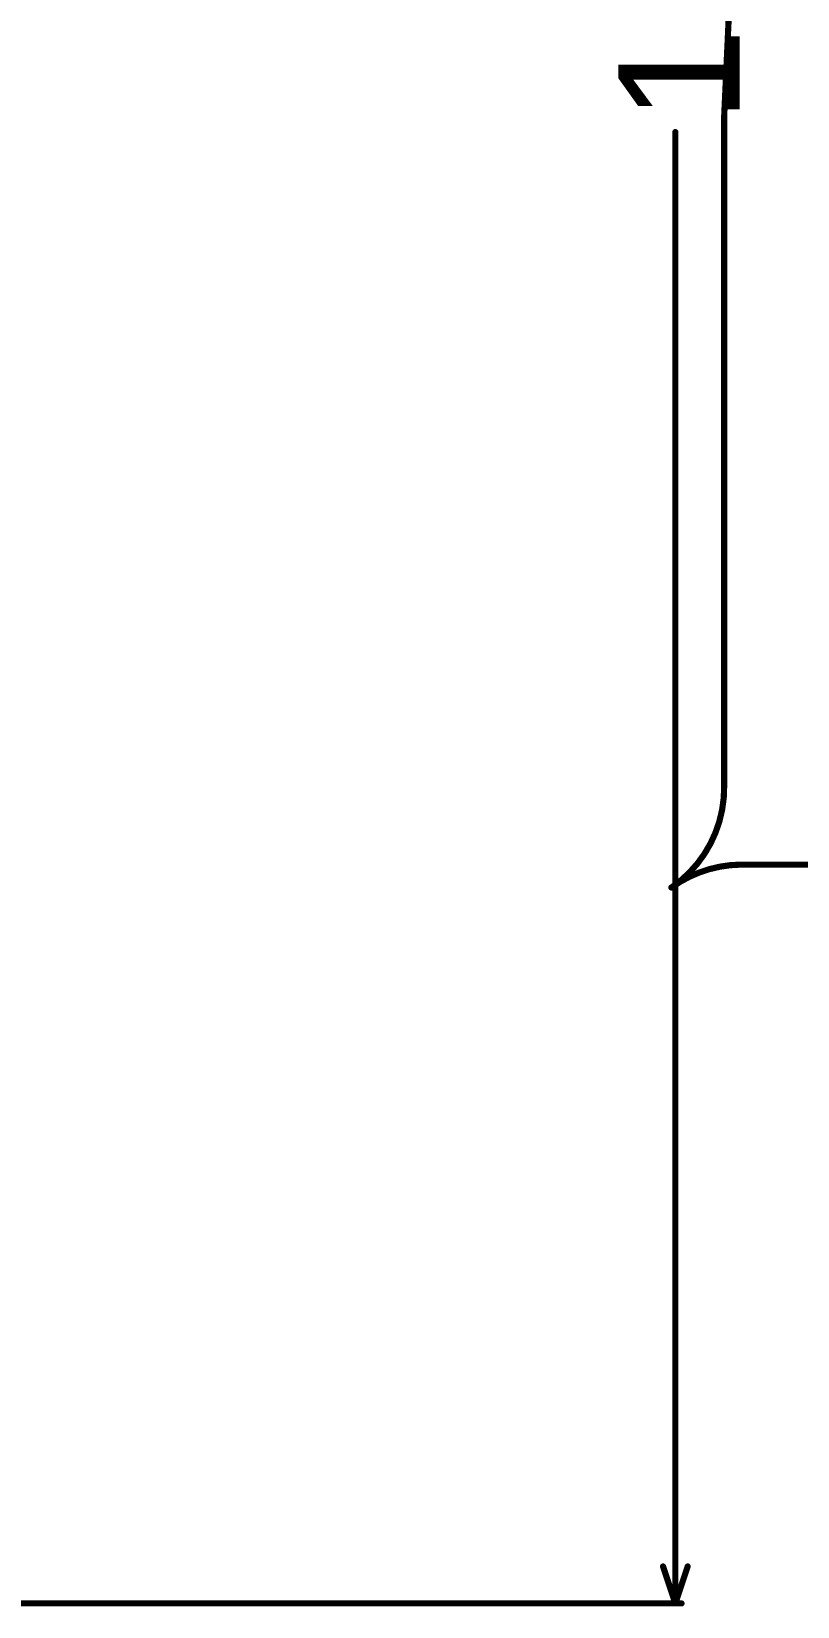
# Model space of a CAD drawing. Header units: inches. Extents: x 3 to 457, y -41 to 239.
# Drawn here: x 223.5 to 255.1, y -2.9 to 62.1 of the extents above; entities that cross this region are included whole.
import ezdxf

# ---------------------------------------------------------------- set-up
doc = ezdxf.new("R2010")
doc.units = ezdxf.units.IN
doc.layers.add('Dimension', color=6, linetype='Continuous')
doc.layers.add('Fabrication', color=76, linetype='Continuous')
doc.styles.add('Arial', font='', dxfattribs={"height": 0.2})
doc.styles.get('Arial').set_extended_font_data('Arial')

msp = doc.modelspace()

# ---------------------------------------------------------------- linework, layer by layer
at = {"layer": 'Dimension'}
for points in [[(250.088, -2.739, 0.254, 0.254, 0), (250.088, 57.936, 0.254, 0.254, 0)], [(249.58, -1.215, 0.254, 0.254, 0), (250.088, -2.739, 0.254, 0.254, 0)], [(250.088, -2.739, 0.254, 0.254, 0), (250.596, -1.215, 0.254, 0.254, 0)], [(218.093, -2.739, 0.254, 0.254, 0), (250.342, -2.739, 0.254, 0.254, 0)]]:
    msp.add_lwpolyline(points, format="xyseb", dxfattribs=at)
for points in [[(250.025, 57.936, 0.127, 0.127, 1), (250.152, 57.936, 0.127, 0.127, 1)], [(249.517, -1.215, 0.127, 0.127, 1), (249.644, -1.215, 0.127, 0.127, 1)], [(250.533, -1.215, 0.127, 0.127, 1), (250.66, -1.215, 0.127, 0.127, 1)], [(250.025, -2.739, 0.127, 0.127, 1), (250.152, -2.739, 0.127, 0.127, 1)], [(250.025, -2.739, 0.127, 0.127, 1), (250.152, -2.739, 0.127, 0.127, 1)], [(250.025, -2.739, 0.127, 0.127, 1), (250.152, -2.739, 0.127, 0.127, 1)], [(250.279, -2.739, 0.127, 0.127, 1), (250.406, -2.739, 0.127, 0.127, 1)]]:
    msp.add_lwpolyline(points, format="xyseb", close=True, dxfattribs=at)
at = {"layer": 'Fabrication'}
for points in [[(252.102, 58.591, 0.254, 0.254, -0.41422), (321.623, 128.11, 0.254, 0.254, 0)], [(252.102, 30.961, 0.254, 0.254, 0), (252.102, 58.591, 0.254, 0.254, 0)], [(252.102, 30.961, 0.254, 0.254, -0.250069), (249.934, 26.784, 0.254, 0.254, 0)], [(249.925, 26.784, 0.254, 0.254, -0.154613), (252.793, 27.728, 0.254, 0.254, 0)], [(252.793, 27.728, 0.254, 0.254, 0), (255.873, 27.728, 0.254, 0.254, 0)]]:
    msp.add_lwpolyline(points, format="xyseb", dxfattribs=at)
for points in [[(252.039, 58.591, 0.127, 0.127, 1), (252.166, 58.591, 0.127, 0.127, 1)], [(252.039, 58.591, 0.127, 0.127, 1), (252.166, 58.591, 0.127, 0.127, 1)], [(252.039, 30.961, 0.127, 0.127, 1), (252.166, 30.961, 0.127, 0.127, 1)], [(252.039, 30.961, 0.127, 0.127, 1), (252.166, 30.961, 0.127, 0.127, 1)], [(252.73, 27.728, 0.127, 0.127, 1), (252.857, 27.728, 0.127, 0.127, 1)], [(252.73, 27.728, 0.127, 0.127, 1), (252.857, 27.728, 0.127, 0.127, 1)], [(249.861, 26.784, 0.127, 0.127, 1), (249.988, 26.784, 0.127, 0.127, 1)], [(249.87, 26.784, 0.127, 0.127, 1), (249.997, 26.784, 0.127, 0.127, 1)]]:
    msp.add_lwpolyline(points, format="xyseb", close=True, dxfattribs=at)

# ---------------------------------------------------------------- texts
at = {"layer": 'Dimension', "style": 'Arial'}
msp.add_text('171.29 (mm)', height=5, rotation=90, dxfattribs=at).set_placement((252.74, 58.342))

doc.saveas('drawing.dxf')
